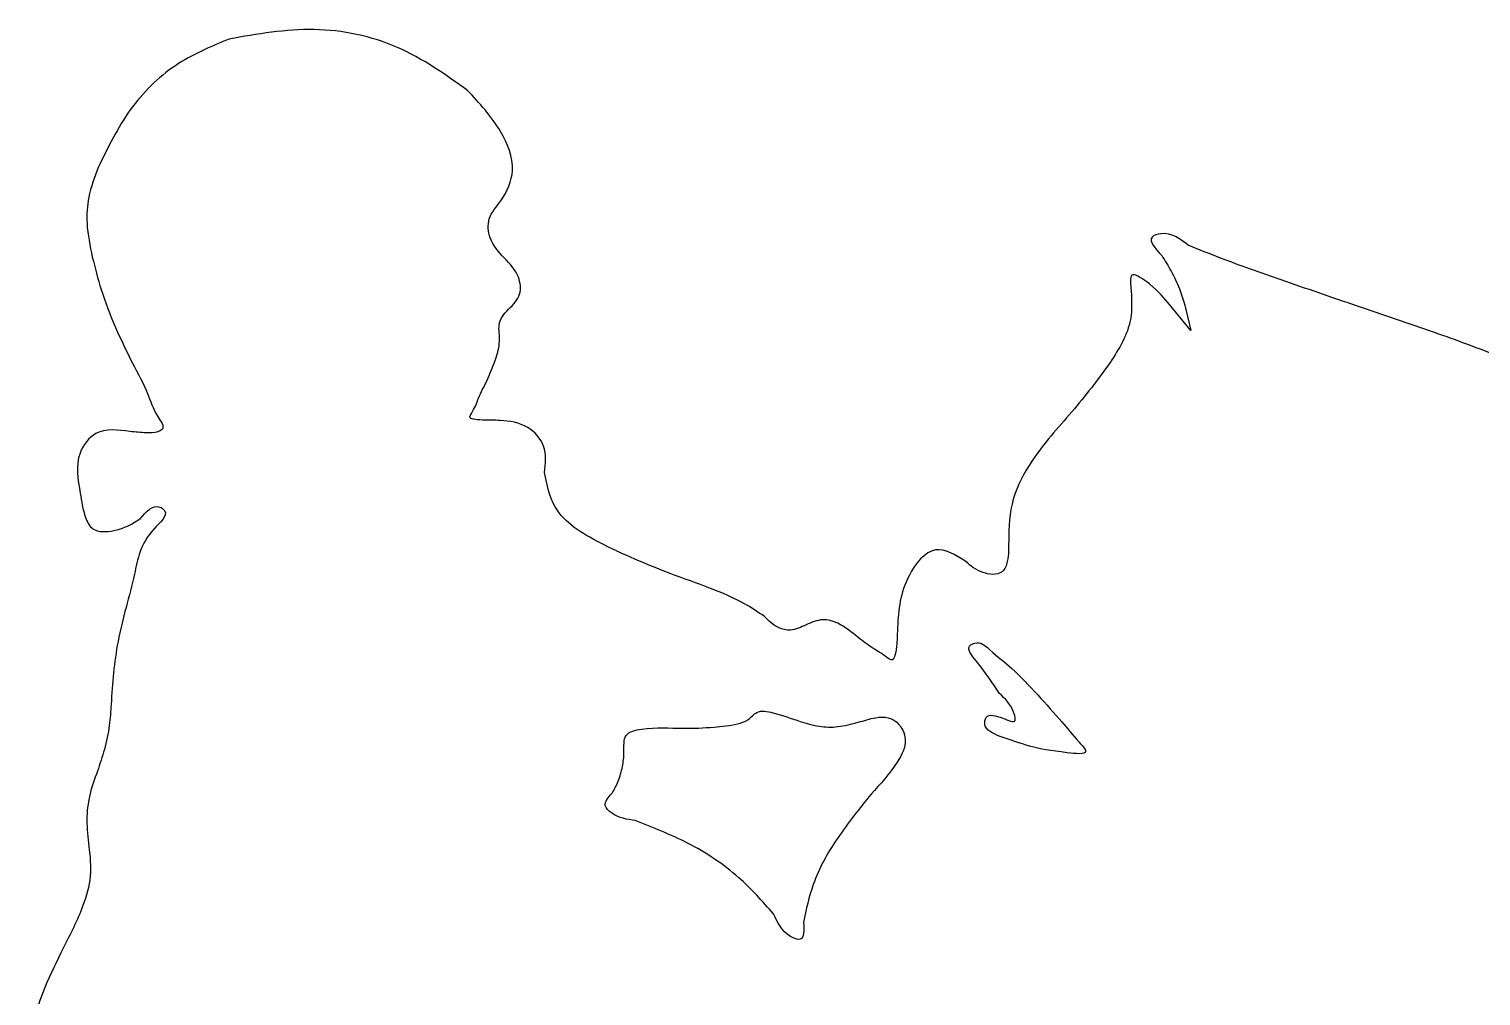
# Model space of a CAD drawing. Extents: x 0 to 204, y 72 to 361.
# Drawn here: x 98.89 to 146.83, y 294.84 to 326.75 of the extents above; entities that cross this region are included whole.
import ezdxf

# ---------------------------------------------------------------- set-up
doc = ezdxf.new("R2010")
doc.units = 0
doc.layers.get('0').update_dxf_attribs({"linetype": 'CONTINUOUS'})

msp = doc.modelspace()

# ---------------------------------------------------------------- linework, layer by layer
at = {"color": 7}
for p, q in [((137.244667, 316.794444), (136.482667, 317.725778)), ((137.047111, 317.641111), (137.244667, 316.794444)), ((132.192889, 304.771778), (132.192889, 304.771778)), ((124.347111, 303.896889), (124.347111, 303.896889))]:
    msp.add_line(p, q, dxfattribs=at)
for points, knots in [([(113.368667, 324.724889), (112.624882, 325.252492), (111.110994, 326.326369), (108.285589, 326.913363), (106.426231, 326.583492), (105.494667, 326.418222)], [0, 0, 0, 0, 2.716454, 5.529031, 8.353038, 8.353038, 8.353038, 8.353038]), ([(105.494667, 326.418222), (104.882424, 326.162145), (103.624109, 325.63584), (102.115341, 324.117376), (101.493565, 322.8373), (101.176667, 322.184889)], [0, 0, 0, 0, 1.977359, 4.063978, 6.232868, 6.232868, 6.232868, 6.232868]), ([(114.723333, 317.5), (114.876757, 317.65416), (115.168639, 317.947442), (115.079289, 318.672208), (114.57356, 319.194289), (114.073315, 319.756478), (114.000477, 320.54752), (114.585147, 321.151186), (115.015411, 322.169253), (114.456025, 323.552632), (113.761109, 324.301805), (113.368667, 324.724889)], [0, 0, 0, 0, 0.62033, 1.180146, 1.964782, 2.770062, 3.399273, 4.114615, 5.18448, 6.525585, 8.265596, 8.265596, 8.265596, 8.265596]), ([(101.176667, 322.184889), (101.053022, 321.860302), (100.827043, 321.26707), (100.766492, 320.244275), (100.901999, 319.592472), (100.979111, 319.221556)], [0, 0, 0, 0, 1.036675, 1.894677, 3.027686, 3.027686, 3.027686, 3.027686]), ([(137.16, 319.616667), (136.887368, 319.826202), (136.528222, 320.102228), (135.750683, 319.854958), (136.067524, 319.512902), (136.285111, 319.278)], [0, 0, 0, 0, 0.979335, 1.290103, 1.971375, 1.971375, 1.971375, 1.971375]), ([(136.285111, 319.278), (136.391726, 319.107053), (136.611611, 318.754486), (136.873247, 318.207034), (136.991632, 317.821694), (137.047111, 317.641111)], [0, 0, 0, 0, 0.604292, 1.246308, 1.812528, 1.812528, 1.812528, 1.812528]), ([(142.719778, 317.612889), (141.887873, 317.898103), (140.385863, 318.413059), (138.524904, 319.062197), (137.514241, 319.472762), (137.16, 319.616667)], [0, 0, 0, 0, 2.638511, 4.763848, 5.910793, 5.910793, 5.910793, 5.910793]), ([(100.979111, 319.221556), (101.070908, 318.865035), (101.274585, 318.073997), (101.72475, 316.90372), (102.114071, 316.111599), (102.305556, 315.722)], [0, 0, 0, 0, 1.103876, 2.449246, 3.751418, 3.751418, 3.751418, 3.751418]), ([(136.482667, 317.725778), (136.294406, 317.950689), (136.011944, 318.288141), (135.210702, 318.790987), (135.251377, 318.402957), (135.269111, 318.233778)], [0, 0, 0, 0, 1.007513, 1.511653, 1.90137, 1.90137, 1.90137, 1.90137]), ([(135.269111, 318.233778), (135.292782, 317.872099), (135.351269, 316.978438), (134.51297, 315.569468), (133.752972, 314.640434), (133.321778, 314.113333)], [0, 0, 0, 0, 1.068378, 2.639826, 4.700634, 4.700634, 4.700634, 4.700634]), ([(114.412889, 316.738), (114.407011, 316.818918), (114.393869, 316.999831), (114.504669, 317.276799), (114.648965, 317.424088), (114.723333, 317.5)], [0, 0, 0, 0, 0.241459, 0.539846, 0.857184, 0.857184, 0.857184, 0.857184]), ([(148.844, 315.355111), (148.395388, 315.54487), (147.225505, 316.039721), (145.178863, 316.782627), (143.578382, 317.322998), (142.719778, 317.612889)], [0, 0, 0, 0, 1.461124, 3.810297, 6.529095, 6.529095, 6.529095, 6.529095]), ([(114.017778, 315.157556), (114.107873, 315.371307), (114.273297, 315.763777), (114.43802, 316.297812), (114.419879, 316.615559), (114.412889, 316.738)], [0, 0, 0, 0, 0.697988, 1.281581, 1.647448, 1.647448, 1.647448, 1.647448]), ([(102.305556, 315.722), (102.48726, 315.385041), (102.809518, 314.787435), (103.006726, 314.119589), (103.409438, 313.582261), (103.071983, 313.410299), (102.71231, 313.422371), (102.402141, 313.448786), (102.220889, 313.464222)], [0, 0, 0, 0, 1.112087, 1.972312, 2.389491, 2.561782, 2.947984, 3.490965, 3.490965, 3.490965, 3.490965]), ([(115.908667, 312.109556), (115.942259, 312.4108), (116.006968, 312.99109), (115.354941, 313.717486), (114.595411, 313.843461), (113.980654, 313.835309), (113.684219, 313.851037), (113.381112, 313.903363), (113.618303, 314.237268), (113.729832, 314.608275), (113.913253, 314.958166), (114.017778, 315.157556)], [0, 0, 0, 0, 0.873289, 1.682224, 2.625056, 3.119557, 3.477109, 3.621892, 3.844797, 4.335983, 4.986728, 4.986728, 4.986728, 4.986728]), ([(133.321778, 314.113333), (132.857735, 313.59221), (132.083639, 312.722894), (131.285544, 311.266492), (131.222432, 310.079597), (131.240362, 309.287538), (131.077603, 308.798762), (130.698161, 308.727236), (130.37501, 308.803291), (130.069813, 308.946184), (129.902938, 309.10003), (129.822222, 309.174444)], [0, 0, 0, 0, 2.093321, 3.491989, 4.881196, 5.55689, 5.930403, 6.269975, 6.584032, 6.934173, 7.262197, 7.262197, 7.262197, 7.262197]), ([(102.220889, 313.464222), (101.819938, 313.519156), (101.121658, 313.614827), (100.369355, 312.617981), (100.502352, 311.883271), (100.584, 311.432222)], [0, 0, 0, 0, 1.12228, 1.954518, 3.277853, 3.277853, 3.277853, 3.277853]), ([(120.057333, 308.779333), (119.283513, 309.086828), (117.938098, 309.621459), (116.199127, 310.674234), (115.989743, 311.708912), (115.908667, 312.109556)], [0, 0, 0, 0, 2.543464, 4.422237, 5.609422, 5.609422, 5.609422, 5.609422]), ([(100.584, 311.432222), (100.621826, 311.164158), (100.680092, 310.751233), (100.948975, 310.199482), (101.404519, 310.140557), (101.808513, 310.215643), (102.206468, 310.354544), (102.445407, 310.510872), (102.559556, 310.585556)], [0, 0, 0, 0, 0.82459, 1.270195, 1.680731, 2.073075, 2.519504, 2.927862, 2.927862, 2.927862, 2.927862]), ([(102.559556, 310.585556), (102.763775, 310.823524), (103.022371, 311.124854), (103.559014, 310.74256), (102.581981, 309.959225), (102.383316, 308.576629), (101.750988, 306.603604), (101.629603, 304.924752), (101.552012, 303.727661), (101.39925, 302.987882), (101.230039, 302.496803), (101.148444, 302.26)], [0, 0, 0, 0, 0.752186, 0.952463, 1.655958, 3.28169, 5.561831, 7.65124, 8.350023, 9.156474, 9.907509, 9.907509, 9.907509, 9.907509]), ([(129.822222, 309.174444), (129.478964, 309.390378), (128.742901, 309.853412), (127.693761, 308.52971), (127.572915, 307.418514), (127.547018, 306.498563), (127.514816, 306.168485), (127.399621, 305.853604), (127.089086, 306.118495), (126.745986, 306.301307), (126.439414, 306.532218), (126.266222, 306.662667)], [0, 0, 0, 0, 1.070379, 2.295256, 4.041574, 4.583604, 4.973341, 5.140858, 5.375539, 5.860277, 6.489698, 6.489698, 6.489698, 6.489698]), ([(123.161778, 307.368222), (122.946992, 307.512866), (122.392413, 307.886337), (121.330938, 308.32049), (120.501993, 308.619135), (120.057333, 308.779333)], [0, 0, 0, 0, 0.775388, 2.002064, 3.421465, 3.421465, 3.421465, 3.421465]), ([(124.544667, 307.086), (124.378884, 307.00624), (124.086499, 306.865569), (123.54884, 306.980699), (123.306122, 307.223706), (123.161778, 307.368222)], [0, 0, 0, 0, 0.537134, 0.947328, 1.549211, 1.549211, 1.549211, 1.549211]), ([(126.266222, 306.662667), (126.054188, 306.840382), (125.711473, 307.127629), (125.064668, 307.315226), (124.724451, 307.165252), (124.544667, 307.086)], [0, 0, 0, 0, 0.827288, 1.337167, 1.908547, 1.908547, 1.908547, 1.908547]), ([(130.922889, 304.828222), (130.712744, 305.149882), (130.418433, 305.600371), (129.772661, 306.357026), (130.28751, 306.570062), (130.738235, 306.130969), (131.41626, 305.612148), (131.912929, 305.074715), (132.192889, 304.771778)], [0, 0, 0, 0, 1.317776, 1.845565, 2.118324, 2.60342, 3.550898, 4.774917, 4.774917, 4.774917, 4.774917]), ([(131.035778, 304.009778), (131.22179, 303.929127), (131.506173, 303.805826), (131.362194, 304.416356), (131.116989, 304.646246), (130.922889, 304.828222)], [0, 0, 0, 0, 0.416789, 0.637202, 1.474325, 1.474325, 1.474325, 1.474325]), ([(132.192889, 304.771778), (132.47236, 304.467947), (132.955898, 303.942261), (133.386263, 303.395258), (133.96878, 302.774821), (132.756182, 302.907564), (132.03125, 303.023964), (131.270002, 303.293987), (130.922889, 303.417111)], [0, 0, 0, 0, 1.196181, 2.069627, 2.444865, 3.05375, 4.31375, 5.369835, 5.369835, 5.369835, 5.369835]), ([(118.138222, 301.526222), (118.211356, 301.655222), (118.368285, 301.932026), (118.488616, 302.402186), (118.55706, 302.89092), (118.482449, 303.519917), (119.442989, 303.729099), (120.350277, 303.645484), (121.428343, 303.69865), (122.144165, 303.77262), (122.648832, 303.916017), (122.928365, 304.300024), (123.615551, 304.153756), (124.061421, 303.997201), (124.347111, 303.896889)], [0, 0, 0, 0, 0.44411, 0.952952, 1.426217, 1.986957, 2.531806, 3.902464, 4.929768, 5.706153, 6.080785, 6.463292, 6.991355, 7.933178, 7.933178, 7.933178, 7.933178]), ([(126.266222, 303.868667), (126.456247, 303.92723), (126.776516, 304.025932), (127.234832, 304.061675), (127.646871, 303.833478), (127.938687, 303.241374), (127.474131, 302.349203), (126.994356, 301.828685), (126.689556, 301.498)], [0, 0, 0, 0, 0.599332, 1.010122, 1.327211, 1.963894, 2.749424, 4.117798, 4.117798, 4.117798, 4.117798]), ([(130.922889, 303.417111), (130.705091, 303.503212), (130.398643, 303.624358), (130.483627, 304.196706), (130.810454, 304.08606), (131.035778, 304.009778)], [0, 0, 0, 0, 0.602053, 0.847103, 1.391085, 1.391085, 1.391085, 1.391085]), ([(124.347111, 303.896889), (124.556897, 303.83442), (124.962295, 303.713702), (125.623717, 303.697819), (126.043687, 303.809493), (126.266222, 303.868667)], [0, 0, 0, 0, 0.654829, 1.265416, 1.953632, 1.953632, 1.953632, 1.953632]), ([(101.148444, 302.26), (101.05243, 301.996124), (100.863617, 301.47721), (100.769879, 300.628897), (100.833281, 300.067913), (100.866222, 299.776444)], [0, 0, 0, 0, 0.840314, 1.652487, 2.530815, 2.530815, 2.530815, 2.530815]), ([(118.900222, 300.623111), (118.635173, 300.664659), (118.264719, 300.72273), (117.800903, 301.156381), (118.013435, 301.389403), (118.138222, 301.526222)], [0, 0, 0, 0, 0.814803, 1.13883, 1.599656, 1.599656, 1.599656, 1.599656]), ([(126.689556, 301.498), (126.305898, 301.022015), (125.563918, 300.101476), (124.754767, 298.675115), (124.548672, 297.688959), (124.46, 297.264667)], [0, 0, 0, 0, 1.835739, 3.550256, 4.844974, 4.844974, 4.844974, 4.844974]), ([(123.472222, 297.546889), (123.104564, 297.960156), (122.283169, 298.883447), (120.706596, 299.921679), (119.485786, 300.395732), (118.900222, 300.623111)], [0, 0, 0, 0, 1.655185, 3.697887, 5.580825, 5.580825, 5.580825, 5.580825]), ([(100.866222, 299.776444), (100.90241, 299.445127), (100.974892, 298.78151), (100.642165, 297.629457), (100.255213, 296.876536), (100.019556, 296.418)], [0, 0, 0, 0, 0.990841, 1.984623, 3.532545, 3.532545, 3.532545, 3.532545]), ([(124.46, 297.264667), (124.474448, 297.008613), (124.497552, 296.59917), (123.77116, 296.879798), (123.598708, 297.26463), (123.472222, 297.546889)], [0, 0, 0, 0, 0.563961, 0.901803, 1.831464, 1.831464, 1.831464, 1.831464]), ([(100.019556, 296.418), (99.807308, 295.98845), (99.417259, 295.19906), (99.011855, 294.013784), (98.929683, 293.251948), (98.890667, 292.890222)], [0, 0, 0, 0, 1.437541, 2.641784, 3.730501, 3.730501, 3.730501, 3.730501])]:
    msp.add_open_spline(points, degree=3, knots=knots, dxfattribs=at)

doc.saveas('drawing.dxf')
